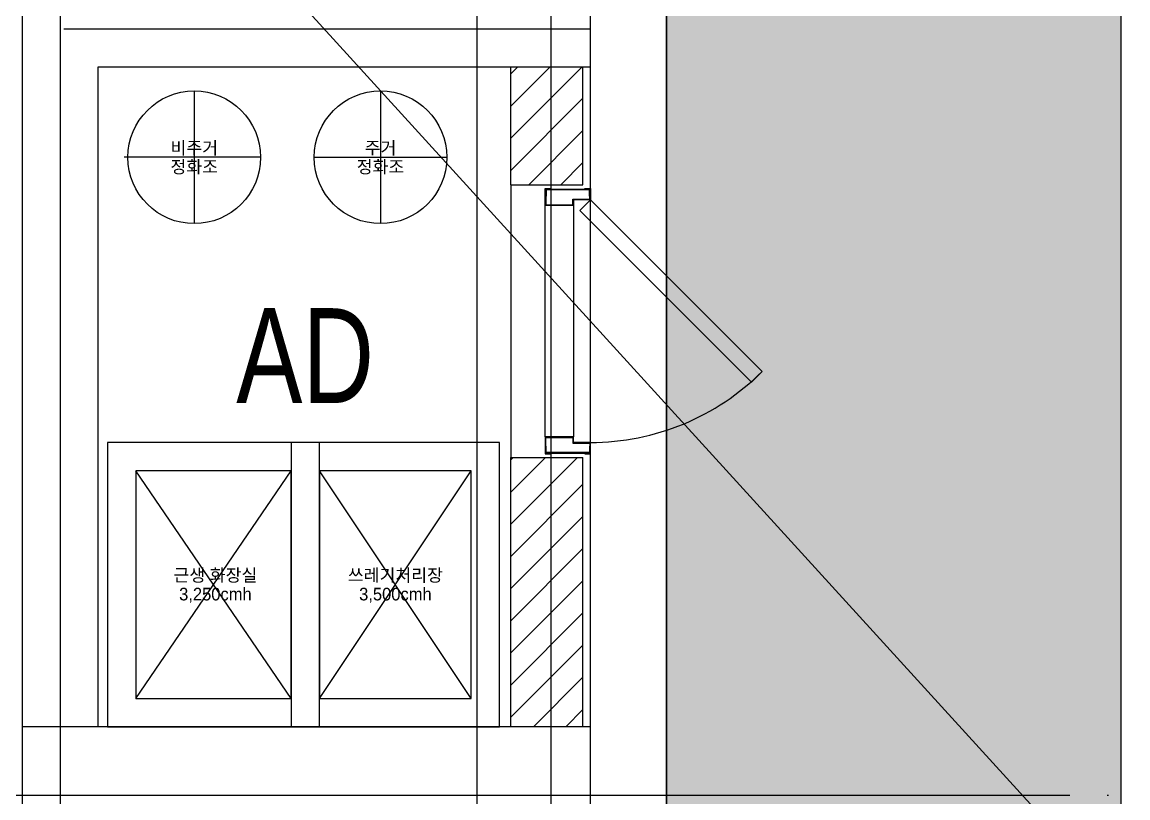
# Model space of a CAD drawing. Header units: millimetres. Extents: x 0 to 1390178, y 0 to 110113.
# Drawn here: x 384472 to 387390, y 31910 to 33956 of the extents above; entities that cross this region are included whole.
import ezdxf
from ezdxf.enums import TextEntityAlignment as Align
from ezdxf.xclip import XClip

# ---------------------------------------------------------------- set-up
doc = ezdxf.new("R2010")
doc.units = ezdxf.units.MM
doc.header["$LTSCALE"] = 100
doc.header["$XCLIPFRAME"] = 0
doc.linetypes.add('X - 평면도$0$CEN', pattern=[62, 60, -1, 0, -1])
doc.layers.get('DEFPOINTS').update_dxf_attribs({"color": 145})
for name, color, linetype in [('AA-XXXX-TEXT', 3, 'Continuous'), ('X - 평면도$0$4', 4, 'Continuous'), ('X - 평면도$0$A-FIN', 8, 'Continuous'), ('X - 평면도$0$A-WALB', 3, 'Continuous'), ('X - 평면도$0$AA-WAXM-CONC', 2, 'Continuous'), ('X - 평면도$0$AA-XXXX-CNTL', 1, 'X - 평면도$0$CEN'), ('X - 평면도$0$AA-XXXX-PARK', 8, 'Continuous'), ('X - 평면도$0$AA-XXXX-PATT', 8, 'Continuous'), ('X - 평면도$0$X-55$0$AA-DWXM-WIND', 4, 'Continuous')]:
    doc.layers.add(name, color=color, linetype=linetype)
doc.layers.add('X - 평면도$0$A-door', color=4, linetype='Continuous', lineweight=25)
doc.layers.add('X - 평면도$0$DEFPOINT', color=163, linetype='Continuous', plot=False)
doc.styles.add('HAUD01', font='Dotum.ttf')
doc.styles.add('X - 평면도$0$STANDARD', font='Dotum.ttf')
pattern_1 = [(45, (-586639.225, -33202.216), (-42.426407, 42.426407), [])]

# ---------------------------------------------------------------- blocks, each defined once
blk = doc.blocks.new('*U1013')
at = {"layer": 'X - 평면도$0$A-door', "color": 8}
for p, q in [((670, 0), (30, 0)), ((45, -45), (655, -45)), ((655, -120), (45, -120))]:
    blk.add_line(p, q, dxfattribs=at)
at = {"layer": 'X - 평면도$0$A-door'}
for points in [[(482.5, 452.5), (30, 0), (58.3, -28.3), (510.8, 424.3)], [(1.6, -15), (1.6, -15), (1.6, -15), (0, -15), (0, 0), (30, 0), (30, -45), (45, -45), (45, -120), (0, -120), (0, -105), (1.6, -105), (1.6, -105), (1.6, -105), (1.6, -118.4), (43.4, -118.4), (43.4, -46.6), (28.4, -46.6), (28.4, -1.6), (1.6, -1.6)], [(698.4, -15), (698.4, -15), (698.4, -15), (700, -15), (700, 0), (670, 0), (670, -45), (655, -45), (655, -120), (700, -120), (700, -105), (698.4, -105), (698.4, -105), (698.4, -105), (698.4, -118.4), (656.6, -118.4), (656.6, -46.6), (671.6, -46.6), (671.6, -1.6), (698.4, -1.6)]]:
    blk.add_lwpolyline(points, close=True, dxfattribs=at)
at = {"layer": 'X - 평면도$0$A-door', "color": 8}
for points in [[(20, -118.4), (1.6, -118.4), (1.6, -1.6), (20, -1.6), (20, -3.2), (3.2, -3.2), (3.2, -116.8), (20, -116.8)], [(680, -118.4), (698.4, -118.4), (698.4, -1.6), (680, -1.6), (680, -3.2), (696.8, -3.2), (696.8, -116.8), (680, -116.8)]]:
    blk.add_lwpolyline(points, close=True, dxfattribs=at)
blk.add_arc((30, 0), 640, 0, 45, dxfattribs=at)
blk = doc.blocks.new('X - 평면도$0$A$Cfb342870')
at = {"layer": 'X - 평면도$0$AA-XXXX-PATT'}
h = blk.add_hatch(dxfattribs=at)
h.set_pattern_fill('_USER', color=256, scale=60, angle=45, style=0, pattern_type=0)
h.set_pattern_definition(pattern_1)
h.paths.add_polyline_path([(-13437.2, 15390.9), (-13627.2, 15390.9), (-13627.2, 15080.9), (-13437.2, 15080.9)])
h = blk.add_hatch(dxfattribs=at)
h.set_pattern_fill('_USER', color=256, scale=60, angle=45, style=0, pattern_type=0)
h.set_pattern_definition(pattern_1)
h.paths.add_polyline_path([(-13437.2, 14360.9), (-13627.2, 14360.9), (-13627.2, 13650.9), (-13437.2, 13650.9)])
at = {"layer": 'DEFPOINTS'}
blk.add_line((0, 0), (-19177.2, 21040.9), dxfattribs=at)
at = {"layer": 'X - 평면도$0$A-FIN'}
for p, q in [((-13417.2, 15070.9), (-13417.2, 15390.9)), ((-13417.2, 13650.9), (-13417.2, 14370.9))]:
    blk.add_line(p, q, dxfattribs=at)
at = {"layer": 'X - 평면도$0$A-WALB'}
for p, q in [((-13627.2, 15080.9), (-13627.2, 15390.9)), ((-13437.2, 15080.9), (-13437.2, 15390.9)), ((-13627.2, 15080.9), (-13437.2, 15080.9)), ((-13627.2, 13650.9), (-13627.2, 14360.9)), ((-13627.2, 14360.9), (-13437.2, 14360.9)), ((-13437.2, 13650.9), (-13437.2, 14360.9))]:
    blk.add_line(p, q, dxfattribs=at)
at = {"layer": 'X - 평면도$0$AA-WAXM-CONC'}
for p, q in [((-14917.2, 18390.9), (-14917.2, 13650.9)), ((-13417.2, 15390.9), (-13417.2, 15590.9)), ((-13417.2, 15390.9), (-14717.2, 15390.9)), ((-14717.2, 15390.9), (-14717.2, 13650.9))]:
    blk.add_line(p, q, dxfattribs=at)
at = {"layer": 'X - 평면도$0$AA-XXXX-CNTL'}
for p, q in [((-14817.2, 18490.9), (-14817.2, 13150.9)), ((-13522.2, 18490.9), (-13522.2, 13150.9)), ((-13417.2, 15490.9), (-14807.2, 15490.9))]:
    blk.add_line(p, q, dxfattribs=at)
at = {"layer": 'X - 평면도$0$DEFPOINT'}
for p, q in [((-14463, 15328.1), (-14463, 14978.1)), ((-13971.5, 15328.1), (-13971.5, 14978.1)), ((-14288, 15153.1), (-14648, 15153.1)), ((-14146.5, 15153.1), (-13796.5, 15153.1)), ((-14207.2, 13725.9), (-14617.2, 14325.9)), ((-14617.2, 13725.9), (-14207.2, 14325.9)), ((-13732.2, 13725.9), (-14132.2, 14325.9)), ((-14132.2, 13725.9), (-13732.2, 14325.9))]:
    blk.add_line(p, q, dxfattribs=at)
for points in [[(-14692.2, 13650.9), (-14132.2, 13650.9), (-14132.2, 14400.9), (-14692.2, 14400.9)], [(-14207.2, 13650.9), (-13657.2, 13650.9), (-13657.2, 14400.9), (-14207.2, 14400.9)], [(-14617.2, 13725.9), (-14207.2, 13725.9), (-14207.2, 14325.9), (-14617.2, 14325.9)], [(-14132.2, 13725.9), (-13732.2, 13725.9), (-13732.2, 14325.9), (-14132.2, 14325.9)]]:
    blk.add_lwpolyline(points, close=True, dxfattribs=at)
for centre in [(-14463, 15153.1), (-13971.5, 15153.1)]:
    blk.add_circle(centre, 175, dxfattribs=at)
at = {"layer": 'X - 평면도$0$X-55$0$AA-DWXM-WIND'}
blk.add_line((-13627.2, 15080.9), (-13627.2, 14360.9), dxfattribs=at)
at = {"layer": 'X - 평면도$0$A-door', "rotation": 270}
blk.add_blockref('*U1013', (-13417.2, 15070.9), dxfattribs=at)
at = {"layer": 'X - 평면도$0$DEFPOINT', "style": 'X - 평면도$0$STANDARD'}
for s, p in [('비주거', (-14463, 15178.1)), ('주거', (-13971.5, 15178.1)), ('정화조', (-14463, 15128.1)), ('정화조', (-13971.5, 15128.1)), ('근생 화장실', (-14407.2, 14050.9)), ('쓰레기처리장', (-13932.2, 14050.9)), ('3,250cmh', (-14407.2, 14000.9)), ('3,500cmh', (-13932.2, 14000.9))]:
    blk.add_text(s, height=33.33, dxfattribs=at).set_placement(p, align=Align.MIDDLE_CENTER)
blk = doc.blocks.new('X - 평면도$0$B4~1F_COL')
at = {"layer": 'X - 평면도$0$AA-WAXM-CONC'}
blk.add_lwpolyline([(-56778, -42246.9), (-58278, -42246.9), (-58278, -42946.9), (-56778, -42946.9)], close=True, dxfattribs=at)
blk = doc.blocks.new('X - 평면도', base_point=(-475.4, -286.7))
at = {"layer": 'X - 평면도$0$AA-XXXX-PARK'}
h = blk.add_hatch(dxfattribs=at)
h.set_pattern_fill('HONEY,_O', color=256, scale=30)
h.set_pattern_definition([(0, (0, 0), (142.875, 82.4889), [95.25, -190.5]), (120, (0, 0), (-142.874983, 82.48893), [95.25, -190.5]), (60, (0, 0), (1.7e-05, 164.97783), [-190.5, 95.25])])
edge = h.paths.add_edge_path()
edge.add_line((569820.8, 46253.1), (569820.8, 44953.1))
edge.add_line((569820.8, 44953.1), (574622, 44953.1))
edge.add_line((574622, 44953.1), (574622, 55593.1))
edge.add_line((574622, 55593.1), (570172, 55593.1))
edge.add_line((570172, 55593.1), (570172, 62883.1))
edge.add_line((570172, 62883.1), (571907, 62883.1))
edge.add_line((571907, 62883.1), (571907, 66088.1))
edge.add_line((571907, 66088.1), (570707, 66088.1))
edge.add_line((570707, 66088.1), (570707, 64083.1))
edge.add_line((570707, 64083.1), (567272, 64083.1))
edge.add_line((567272, 64083.1), (567272, 62883.1))
edge.add_line((567272, 62883.1), (568972, 62883.1))
edge.add_line((568972, 62883.1), (568972, 54393.1))
edge.add_line((568972, 54393.1), (573422, 54393.1))
edge.add_line((573422, 54393.1), (573422, 46153.1))
edge.add_line((573422, 46153.1), (571722, 46153.1))
edge.add_line((571722, 46153.1), (571722, 46253.1))
edge.add_line((571722, 46253.1), (569820.8, 46253.1))
at = {"layer": 'X - 평면도$0$4'}
blk.add_line((573422, 46453.1), (573422, 54193.1), dxfattribs=at)
at = {"layer": 'X - 평면도$0$AA-XXXX-CNTL'}
for p, q in [((572922, 68689.6), (572922, 42623.1)), ((531286.2, 46673.1), (592213.6, 46673.1))]:
    blk.add_line(p, q, dxfattribs=at)
at = {"layer": 'X - 평면도$0$AA-XXXX-PARK'}
blk.add_lwpolyline([(569820.8, 46253.1), (569820.8, 44953.1), (574622, 44953.1), (574622, 55593.1), (570172, 55593.1), (570172, 62883.1), (571907, 62883.1), (571907, 66088.1), (570707, 66088.1), (570707, 64083.1), (567272, 64083.1), (567272, 62883.1), (568972, 62883.1), (568972, 54393.1), (573422, 54393.1), (573422, 46153.1), (571722, 46153.1), (571722, 46253.1), (569820.8, 46253.1)], dxfattribs=at)
for name, p in [('X - 평면도$0$A$Cfb342870', (586639.2, 33202.2)), ('X - 평면도$0$B4~1F_COL', (630000, 89100))]:
    blk.add_blockref(name, p)

msp = doc.modelspace()

# ---------------------------------------------------------------- block references
ref = msp.add_blockref('X - 평면도', (-187725.3, -15042.6))
XClip(ref).set_block_clipping_path([(523249.9173510034, 14755.918452476), (607249.9173510034, 74155.918452476)])

# ---------------------------------------------------------------- next in the draw order: texts
at = {"layer": 'AA-XXXX-TEXT', "style": 'HAUD01', "width": 0.8}
msp.add_text('AD', height=250, dxfattribs=at).set_placement((385218.9, 33076.5), align=Align.MIDDLE_CENTER)

doc.saveas('drawing.dxf')
